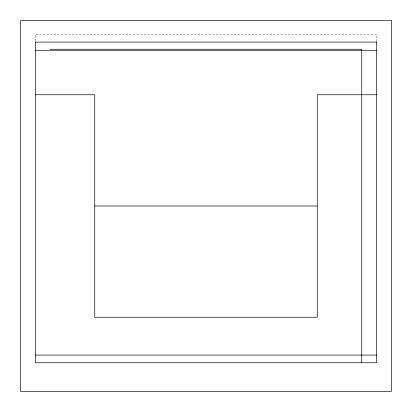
<?xml version="1.0" encoding="UTF-8"?>
<svg xmlns="http://www.w3.org/2000/svg" width="412" height="412" viewBox="0 0 412 412"><rect width="100%" height="100%" fill="white"/><g stroke="black" fill="none" stroke-linecap="round" stroke-linejoin="round"><path stroke-width="0.31" stroke-dasharray="2.06 1.54" d="M376.568 41.452L376.568 34.412L35.432 34.412L35.432 42.091"/><path stroke-width="0.62" d="M35.432 42.091L376.568 42.091M50.264 49.255L361.736 49.255L361.736 362.745M35.432 50.264L376.568 50.264M35.432 94.76L94.76 94.76L94.76 317.24L317.24 317.24L317.24 94.76L376.568 94.76M94.76 206L317.24 206M35.432 355.067L376.568 355.067M376.568 42.019L376.568 362.745L35.432 362.745L35.432 42.019M391.4 20.6L20.6 20.6L20.6 391.4L391.4 391.4L391.4 20.6"/></g></svg>
